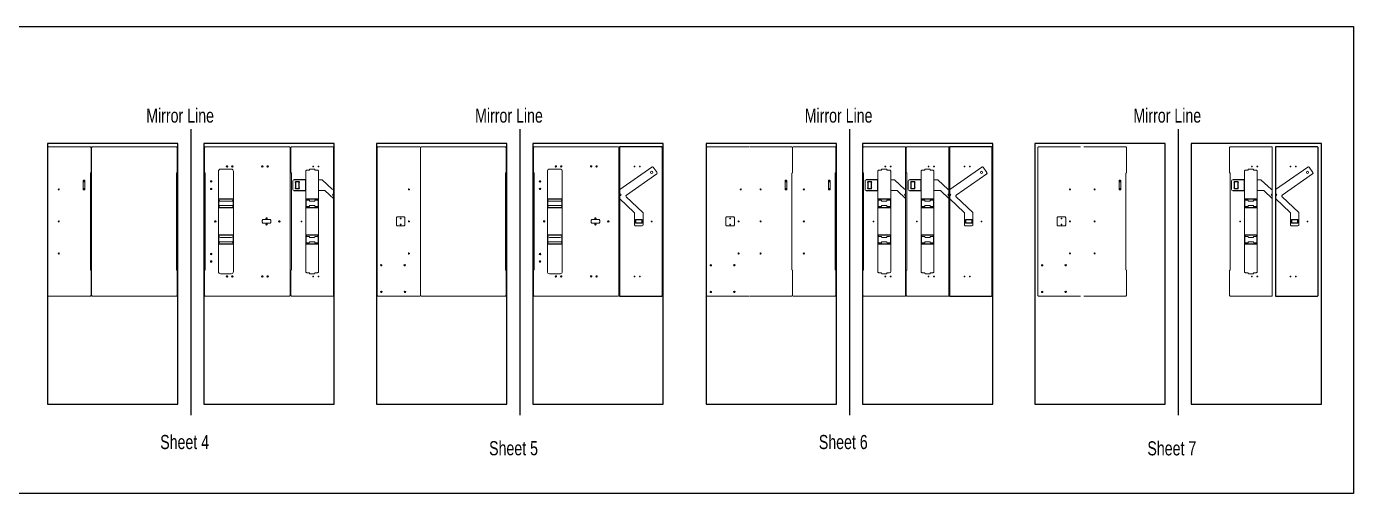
# Model space of a CAD drawing. Header units: millimetres. Extents: x -5 to 21766, y 503 to 12067.
# Drawn here: x 9356 to 21766, y 4643 to 9017 of the extents above; entities that cross this region are included whole.
import ezdxf

# ---------------------------------------------------------------- set-up
doc = ezdxf.new("R2010")
doc.units = ezdxf.units.MM
for name, color, linetype in [('5mm Radius Edge', 1, 'Continuous'), ('CUT THROUGH- Inside Line', 5, 'Continuous'), ('CUT THROUGH- Outside Line', 3, 'Continuous'), ('Fill- 3mm Deep', 191, 'Continuous'), ('FILL- 9mm Deep', 50, 'Continuous'), ('HOLE 14mm Deep', 6, 'Continuous'), ('HOLE 14mm Deep- 10mm dia', 32, 'Continuous'), ('HOLE Thru', 30, 'Continuous'), ('HOLE- 1mm Deep', 54, 'Continuous'), ('PANEL', 40, 'Continuous')]:
    doc.layers.add(name, color=color, linetype=linetype)
doc.styles.add('SLDTEXTSTYLE0', font='TXT', dxfattribs={"width": 0.75})

msp = doc.modelspace()

# ---------------------------------------------------------------- linework, layer by layer
for p, q in [((10893, 8055), (10893, 5375)), ((13969, 8055), (13969, 5375)), ((17052, 8055), (17052, 5375)), ((20126, 8055), (20126, 5375))]:
    msp.add_line(p, q)
msp.add_lwpolyline([(-5, 9017), (21766, 9017), (21766, 4643), (-5, 4643)], close=True)
at = {"layer": '5mm Radius Edge', "linetype": 'Continuous', "lineweight": 15}
for points in [[(9559, 7891), (9949, 7891, -0.414214), (9959, 7881), (9959, 7649, -0.414214), (9956, 7646, 0.414214), (9953, 7643), (9953, 6739, 0.414214), (9956, 6736, -0.414214), (9959, 6733), (9959, 6501, -0.414214), (9949, 6491), (9559, 6491)], [(13035, 6491), (12645, 6491, -0.414214), (12635, 6501), (12635, 7881, -0.414214), (12645, 7891), (13035, 7891)], [(16116, 6491), (15726, 6491, -0.414214), (15716, 6501), (15716, 7881, -0.414214), (15726, 7891), (16116, 7891)], [(16121, 7891), (16511, 7891, -0.414214), (16521, 7881), (16521, 7649, -0.414214), (16518, 7646, 0.414214), (16515, 7643), (16515, 6739, 0.414214), (16518, 6736, -0.414214), (16521, 6733), (16521, 6501, -0.414214), (16511, 6491), (16121, 6491)], [(16526, 7891), (16916, 7891, -0.414214), (16926, 7881), (16926, 7649, -0.414214), (16923, 7646, 0.414214), (16920, 7643), (16920, 6739, 0.414214), (16923, 6736, -0.414214), (16926, 6733), (16926, 6501, -0.414214), (16916, 6491), (16526, 6491)], [(19215, 6491), (18825, 6491, -0.414214), (18815, 6501), (18815, 7881, -0.414214), (18825, 7891), (19215, 7891)], [(19245, 7891), (19635, 7891, -0.414214), (19645, 7881), (19645, 7649, -0.414214), (19642, 7646, 0.414214), (19639, 7643), (19639, 6739, 0.414214), (19642, 6736, -0.414214), (19645, 6733), (19645, 6501, -0.414214), (19635, 6491), (19245, 6491)]]:
    msp.add_lwpolyline(points, format="xyb", dxfattribs=at)
for points in [[(10755, 6491), (9975, 6491, -0.414214), (9965, 6501), (9965, 7881, -0.414214), (9975, 7891), (10755, 7891, -0.414214), (10765, 7881), (10765, 7649, -0.414214), (10762, 7646, 0.414214), (10759, 7643), (10759, 6739, 0.414214), (10762, 6736, -0.414214), (10765, 6733), (10765, 6501, -0.414214)], [(13831, 7891, -0.414214), (13841, 7881), (13841, 7649, -0.414214), (13838, 7646, 0.414214), (13835, 7643), (13835, 6739, 0.414214), (13838, 6736, -0.414214), (13841, 6733), (13841, 6501, -0.414214), (13831, 6491), (13051, 6491, -0.414214), (13041, 6501), (13041, 7881, -0.414214), (13051, 7891)]]:
    msp.add_lwpolyline(points, format="xyb", close=True, dxfattribs=at)
at = {"layer": 'CUT THROUGH- Inside Line', "linetype": 'Continuous', "lineweight": 15}
for points in [[(11291, 7401), (11291, 7661, 0.414214), (11271, 7681), (11171, 7681, 0.414214), (11151, 7661), (11151, 7401, 0.414214), (11171, 7381), (11271, 7381, 0.414214)], [(12087, 7661, 0.414214), (12077, 7671), (12057, 7671, -0.414214), (12052, 7676, 0.414214), (12047, 7681), (12007, 7681, 0.414214), (12002, 7676, -0.414214), (11997, 7671), (11977, 7671, 0.414214), (11967, 7661), (11967, 7401, 0.414214), (11977, 7391), (11997, 7391, -0.414214), (12002, 7386, 0.414214), (12007, 7381), (12047, 7381, 0.414214), (12052, 7386, -0.414214), (12057, 7391), (12077, 7391, 0.414214), (12087, 7401)], [(14367, 7401), (14367, 7661, 0.414214), (14347, 7681), (14247, 7681, 0.414214), (14227, 7661), (14227, 7401, 0.414214), (14247, 7381), (14347, 7381, 0.414214)], [(17438, 7661, 0.414214), (17428, 7671), (17408, 7671, -0.414214), (17403, 7676, 0.414214), (17398, 7681), (17358, 7681, 0.414214), (17353, 7676, -0.414214), (17348, 7671), (17328, 7671, 0.414214), (17318, 7661), (17318, 7401, 0.414214), (17328, 7391), (17348, 7391, -0.414214), (17353, 7386, 0.414214), (17358, 7381), (17398, 7381, 0.414214), (17403, 7386, -0.414214), (17408, 7391), (17428, 7391, 0.414214), (17438, 7401)], [(17843, 7661, 0.414214), (17833, 7671), (17813, 7671, -0.414214), (17808, 7676, 0.414214), (17803, 7681), (17763, 7681, 0.414214), (17758, 7676, -0.414214), (17753, 7671), (17733, 7671, 0.414214), (17723, 7661), (17723, 7401, 0.414214), (17733, 7391), (17753, 7391, -0.414214), (17758, 7386, 0.414214), (17763, 7381), (17803, 7381, 0.414214), (17808, 7386, -0.414214), (17813, 7391), (17833, 7391, 0.414214), (17843, 7401)], [(20867, 7661, 0.414214), (20857, 7671), (20837, 7671, -0.414214), (20832, 7676, 0.414214), (20827, 7681), (20787, 7681, 0.414214), (20782, 7676, -0.414214), (20777, 7671), (20757, 7671, 0.414214), (20747, 7661), (20747, 7401, 0.414214), (20757, 7391), (20777, 7391, -0.414214), (20782, 7386, 0.414214), (20787, 7381), (20827, 7381, 0.414214), (20832, 7386, -0.414214), (20837, 7391), (20857, 7391, 0.414214), (20867, 7401)], [(11151, 7321), (11151, 7061, 0.414214), (11171, 7041), (11271, 7041, 0.414214), (11291, 7061), (11291, 7321, 0.414214), (11271, 7341), (11171, 7341, 0.414214)], [(12087, 7321, 0.414214), (12077, 7331), (12057, 7331, -0.414214), (12052, 7336, 0.414214), (12047, 7341), (12007, 7341, 0.414214), (12002, 7336, -0.414214), (11997, 7331), (11977, 7331, 0.414214), (11967, 7321), (11967, 7061, 0.414214), (11977, 7051), (11997, 7051, -0.414214), (12002, 7046, 0.414214), (12007, 7041), (12047, 7041, 0.414214), (12052, 7046, -0.414214), (12057, 7051), (12077, 7051, 0.414214), (12087, 7061)], [(14227, 7321), (14227, 7061, 0.414214), (14247, 7041), (14347, 7041, 0.414214), (14367, 7061), (14367, 7321, 0.414214), (14347, 7341), (14247, 7341, 0.414214)], [(17438, 7321, 0.414214), (17428, 7331), (17408, 7331, -0.414214), (17403, 7336, 0.414214), (17398, 7341), (17358, 7341, 0.414214), (17353, 7336, -0.414214), (17348, 7331), (17328, 7331, 0.414214), (17318, 7321), (17318, 7061, 0.414214), (17328, 7051), (17348, 7051, -0.414214), (17353, 7046, 0.414214), (17358, 7041), (17398, 7041, 0.414214), (17403, 7046, -0.414214), (17408, 7051), (17428, 7051, 0.414214), (17438, 7061)], [(17843, 7321, 0.414214), (17833, 7331), (17813, 7331, -0.414214), (17808, 7336, 0.414214), (17803, 7341), (17763, 7341, 0.414214), (17758, 7336, -0.414214), (17753, 7331), (17733, 7331, 0.414214), (17723, 7321), (17723, 7061, 0.414214), (17733, 7051), (17753, 7051, -0.414214), (17758, 7046, 0.414214), (17763, 7041), (17803, 7041, 0.414214), (17808, 7046, -0.414214), (17813, 7051), (17833, 7051, 0.414214), (17843, 7061)], [(20867, 7321, 0.414214), (20857, 7331), (20837, 7331, -0.414214), (20832, 7336, 0.414214), (20827, 7341), (20787, 7341, 0.414214), (20782, 7336, -0.414214), (20777, 7331), (20757, 7331, 0.414214), (20747, 7321), (20747, 7061, 0.414214), (20757, 7051), (20777, 7051, -0.414214), (20782, 7046, 0.414214), (20787, 7041), (20827, 7041, 0.414214), (20832, 7046, -0.414214), (20837, 7051), (20857, 7051, 0.414214), (20867, 7061)], [(11291, 6721), (11291, 6981, 0.414214), (11271, 7001), (11171, 7001, 0.414214), (11151, 6981), (11151, 6721, 0.414214), (11171, 6701), (11271, 6701, 0.414214)], [(12087, 6981, 0.414214), (12077, 6991), (12057, 6991, -0.414214), (12052, 6996, 0.414214), (12047, 7001), (12007, 7001, 0.414214), (12002, 6996, -0.414214), (11997, 6991), (11977, 6991, 0.414214), (11967, 6981), (11967, 6721, 0.414214), (11977, 6711), (11997, 6711, -0.414214), (12002, 6706, 0.414214), (12007, 6701), (12047, 6701, 0.414214), (12052, 6706, -0.414214), (12057, 6711), (12077, 6711, 0.414214), (12087, 6721)], [(14367, 6721), (14367, 6981, 0.414214), (14347, 7001), (14247, 7001, 0.414214), (14227, 6981), (14227, 6721, 0.414214), (14247, 6701), (14347, 6701, 0.414214)], [(17438, 6981, 0.414214), (17428, 6991), (17408, 6991, -0.414214), (17403, 6996, 0.414214), (17398, 7001), (17358, 7001, 0.414214), (17353, 6996, -0.414214), (17348, 6991), (17328, 6991, 0.414214), (17318, 6981), (17318, 6721, 0.414214), (17328, 6711), (17348, 6711, -0.414214), (17353, 6706, 0.414214), (17358, 6701), (17398, 6701, 0.414214), (17403, 6706, -0.414214), (17408, 6711), (17428, 6711, 0.414214), (17438, 6721)], [(17843, 6981, 0.414214), (17833, 6991), (17813, 6991, -0.414214), (17808, 6996, 0.414214), (17803, 7001), (17763, 7001, 0.414214), (17758, 6996, -0.414214), (17753, 6991), (17733, 6991, 0.414214), (17723, 6981), (17723, 6721, 0.414214), (17733, 6711), (17753, 6711, -0.414214), (17758, 6706, 0.414214), (17763, 6701), (17803, 6701, 0.414214), (17808, 6706, -0.414214), (17813, 6711), (17833, 6711, 0.414214), (17843, 6721)], [(20867, 6981, 0.414214), (20857, 6991), (20837, 6991, -0.414214), (20832, 6996, 0.414214), (20827, 7001), (20787, 7001, 0.414214), (20782, 6996, -0.414214), (20777, 6991), (20757, 6991, 0.414214), (20747, 6981), (20747, 6721, 0.414214), (20757, 6711), (20777, 6711, -0.414214), (20782, 6706, 0.414214), (20787, 6701), (20827, 6701, 0.414214), (20832, 6706, -0.414214), (20837, 6711), (20857, 6711, 0.414214), (20867, 6721)]]:
    msp.add_lwpolyline(points, format="xyb", close=True, dxfattribs=at)
at = {"layer": 'CUT THROUGH- Inside Line'}
for points in [[(11872, 7555), (11872, 7507, 1), (11872, 7501), (11907, 7501, 1), (11907, 7507), (11907, 7555, 1), (11907, 7561), (11872, 7561, 1)], [(17223, 7555), (17223, 7507, 1), (17223, 7501), (17258, 7501, 1), (17258, 7507), (17258, 7555, 1), (17258, 7561), (17223, 7561, 1)], [(17628, 7555), (17628, 7507, 1), (17628, 7501), (17663, 7501, 1), (17663, 7507), (17663, 7555, 1), (17663, 7561), (17628, 7561, 1)], [(20652, 7555), (20652, 7507, 1), (20652, 7501), (20687, 7501, 1), (20687, 7507), (20687, 7555, 1), (20687, 7561), (20652, 7561, 1)], [(15110, 7203), (15110, 7180, -1), (15110, 7174), (15055, 7174, -1), (15055, 7180), (15055, 7203, -1), (15055, 7209), (15110, 7209, -1)], [(18196, 7203), (18196, 7180, -1), (18196, 7174), (18141, 7174, -1), (18141, 7180), (18141, 7203, -1), (18141, 7209), (18196, 7209, -1)], [(21244, 7203), (21244, 7180, -1), (21244, 7174), (21189, 7174, -1), (21189, 7180), (21189, 7203, -1), (21189, 7209), (21244, 7209, -1)]]:
    msp.add_lwpolyline(points, format="xyb", close=True, dxfattribs=at)
at = {"layer": 'CUT THROUGH- Inside Line', "linetype": 'Continuous', "lineweight": 15}
for centre in [(15203, 7651), (18288, 7651), (21337, 7651)]:
    msp.add_circle(centre, 10, dxfattribs=at)
at = {"layer": 'CUT THROUGH- Outside Line', "linetype": 'Continuous', "lineweight": 15}
for points in [[(11021, 7649), (11021, 7881, -0.414214), (11031, 7891), (11811, 7891, -0.414214), (11821, 7881), (11821, 6501, -0.414214), (11811, 6491), (11031, 6491, -0.414214), (11021, 6501), (11021, 6733, -0.414214), (11024, 6736, 0.414214), (11027, 6739), (11027, 7643, 0.414214), (11024, 7646, -0.414214)], [(11830, 7646, -0.414214), (11827, 7649), (11827, 7881, -0.414214), (11837, 7891), (12227, 7891), (12227, 7451, 1), (12227, 7431), (12227, 6491), (11837, 6491, -0.414214), (11827, 6501), (11827, 6733, -0.414214), (11830, 6736, 0.414214), (11833, 6739), (11833, 7643, 0.414214)], [(14097, 7649), (14097, 7881, -0.414214), (14107, 7891), (14887, 7891, -0.414214), (14897, 7881), (14897, 6501, -0.414214), (14887, 6491), (14107, 6491, -0.414214), (14097, 6501), (14097, 6733, -0.414214), (14100, 6736, 0.414214), (14103, 6739), (14103, 7643, 0.414214), (14100, 7646, -0.414214)], [(17178, 7881, -0.414214), (17188, 7891), (17578, 7891), (17578, 7451, 1), (17578, 7431), (17578, 6491), (17188, 6491, -0.414214), (17178, 6501), (17178, 6733, -0.414214), (17181, 6736, 0.414214), (17184, 6739), (17184, 7643, 0.414214), (17181, 7646, -0.414214), (17178, 7649)], [(17586, 7646, -0.414214), (17583, 7649), (17583, 7881, -0.414214), (17593, 7891), (17983, 7891), (17983, 7451, 1), (17983, 7431), (17983, 6491), (17593, 6491, -0.414214), (17583, 6501), (17583, 6733, -0.414214), (17586, 6736, 0.414214), (17589, 6739), (17589, 7643, 0.414214)], [(20607, 7881, -0.414214), (20617, 7891), (21007, 7891), (21007, 7451, 1), (21007, 7431), (21007, 6491), (20617, 6491, -0.414214), (20607, 6501), (20607, 6733, -0.414214), (20610, 6736, 0.414214), (20613, 6739), (20613, 7643, 0.414214), (20610, 7646, -0.414214), (20607, 7649)]]:
    msp.add_lwpolyline(points, format="xyb", close=True, dxfattribs=at)
at = {"layer": 'CUT THROUGH- Outside Line'}
for points in [[(14903, 7891), (14903, 7451, -1), (14903, 7431), (14903, 6491), (15293, 6491, 0.414214), (15303, 6501), (15303, 7881, 0.414214), (15293, 7891)], [(17988, 7891), (17988, 7451, -1), (17988, 7431), (17988, 6491), (18378, 6491, 0.414214), (18388, 6501), (18388, 7881, 0.414214), (18378, 7891)], [(21437, 7881, 0.414214), (21427, 7891), (21037, 7891), (21037, 7451, -1), (21037, 7431), (21037, 6491), (21427, 6491, 0.414214), (21437, 6501)]]:
    msp.add_lwpolyline(points, format="xyb", close=True, dxfattribs=at)
at = {"layer": 'Fill- 3mm Deep', "linetype": 'Continuous', "lineweight": 15}
for p, q in [((12825, 7234), (12885, 7234)), ((15906, 7234), (15966, 7234)), ((19005, 7234), (19065, 7234)), ((12825, 7149), (12885, 7149)), ((15906, 7149), (15966, 7149)), ((19005, 7149), (19065, 7149))]:
    msp.add_line(p, q, dxfattribs=at)
for points in [[(9902, 7491), (9902, 7571, 0.414214), (9897, 7577), (9892, 7577, 0.414214), (9886, 7571), (9886, 7491, 0.414214), (9892, 7486), (9897, 7486, 0.414214)], [(16467, 7491), (16467, 7571, 0.414214), (16461, 7577), (16456, 7577, 0.414214), (16451, 7571), (16451, 7491, 0.414214), (16456, 7486), (16461, 7486, 0.414214)], [(16872, 7491), (16872, 7571, 0.414214), (16866, 7577), (16861, 7577, 0.414214), (16856, 7571), (16856, 7491, 0.414214), (16861, 7486), (16866, 7486, 0.414214)], [(19590, 7491), (19590, 7571, 0.414214), (19585, 7577), (19580, 7577, 0.414214), (19574, 7571), (19574, 7491, 0.414214), (19580, 7486), (19585, 7486, 0.414214)]]:
    msp.add_lwpolyline(points, format="xyb", close=True, dxfattribs=at)
for points in [[(12825, 7234, 0.414214), (12815, 7224), (12815, 7159, 0.414214), (12825, 7149)], [(12885, 7234, -0.414214), (12895, 7224), (12895, 7159, -0.414214), (12885, 7149)], [(15906, 7234, 0.414214), (15896, 7224), (15896, 7159, 0.414214), (15906, 7149)], [(15966, 7234, -0.414214), (15976, 7224), (15976, 7159, -0.414214), (15966, 7149)], [(19005, 7234, 0.414214), (18995, 7224), (18995, 7159, 0.414214), (19005, 7149)], [(19065, 7234, -0.414214), (19075, 7224), (19075, 7159, -0.414214), (19065, 7149)]]:
    msp.add_lwpolyline(points, format="xyb", dxfattribs=at)
at = {"layer": 'FILL- 9mm Deep', "linetype": 'Continuous', "lineweight": 15}
for p, q in [((15253, 7649), (15218, 7699)), ((18338, 7649), (18304, 7699)), ((21387, 7649), (21353, 7699)), ((11847, 7571), (11847, 7491)), ((17198, 7571), (17198, 7491)), ((17603, 7571), (17603, 7491)), ((20627, 7571), (20627, 7491)), ((11571, 7174), (11631, 7174)), ((14647, 7174), (14707, 7174)), ((15113, 7149), (15053, 7149)), ((18198, 7149), (18138, 7149)), ((21247, 7149), (21187, 7149))]:
    msp.add_line(p, q, dxfattribs=at)
for points in [[(15204, 7701), (14904, 7491, -0.038643), (14903, 7490), (14903, 7405), (15040, 7276, -0.205944), (15043, 7268), (15043, 7159, 0.414214), (15053, 7149)], [(18290, 7701), (17990, 7491, -0.038643), (17988, 7490), (17988, 7405), (18125, 7276, -0.205944), (18128, 7268), (18128, 7159, 0.414214), (18138, 7149)], [(21339, 7701), (21038, 7491, -0.038643), (21037, 7490), (21037, 7405), (21174, 7276, -0.205944), (21177, 7268), (21177, 7159, 0.414214), (21187, 7149)], [(15250, 7636), (14967, 7437, 0.4746), (14965, 7422), (15120, 7276, -0.205944), (15123, 7268), (15123, 7159)], [(18336, 7636), (18052, 7437, 0.4746), (18051, 7422), (18205, 7276, -0.205944), (18208, 7268), (18208, 7159)], [(21384, 7636), (21101, 7437, 0.4746), (21100, 7422), (21254, 7276, -0.205944), (21257, 7268), (21257, 7159)], [(11571, 7174, -0.414214), (11561, 7184), (11561, 7199, -0.414214), (11571, 7209), (11631, 7209, -0.414214), (11641, 7199), (11641, 7184, -0.414214), (11631, 7174)], [(14647, 7174, -0.414214), (14637, 7184), (14637, 7199, -0.414214), (14647, 7209), (14707, 7209, -0.414214), (14717, 7199), (14717, 7184, -0.414214), (14707, 7174)]]:
    msp.add_lwpolyline(points, format="xyb", dxfattribs=at)
at = {"layer": 'FILL- 9mm Deep'}
for points in [[(11857, 7481), (11967, 7481), (11967, 7581), (11857, 7581)], [(17208, 7481), (17318, 7481), (17318, 7581), (17208, 7581)], [(17613, 7481), (17723, 7481), (17723, 7581), (17613, 7581)], [(20637, 7481), (20747, 7481), (20747, 7581), (20637, 7581)]]:
    msp.add_lwpolyline(points, dxfattribs=at)
at = {"layer": 'FILL- 9mm Deep', "linetype": 'Continuous', "lineweight": 15}
for points in [[(12227, 7490, -0.313343), (12215, 7492), (12124, 7578, 0.191899), (12117, 7581), (12087, 7581), (12087, 7481), (12143, 7481, -0.191899), (12150, 7478), (12227, 7405)], [(17578, 7490, -0.313343), (17567, 7492), (17476, 7578, 0.191899), (17469, 7581), (17438, 7581), (17438, 7481), (17494, 7481, -0.191899), (17501, 7478), (17578, 7405)], [(17983, 7490, -0.313343), (17972, 7492), (17881, 7578, 0.191899), (17874, 7581), (17843, 7581), (17843, 7481), (17899, 7481, -0.191899), (17906, 7478), (17983, 7405)], [(21007, 7490, -0.313343), (20996, 7492), (20904, 7578, 0.191899), (20897, 7581), (20867, 7581), (20867, 7481), (20923, 7481, -0.191899), (20930, 7478), (21007, 7405)]]:
    msp.add_lwpolyline(points, format="xyb", close=True, dxfattribs=at)
at = {"layer": 'FILL- 9mm Deep'}
for points in [[(11151, 7321), (11291, 7321), (11291, 7401), (11151, 7401)], [(11967, 7321), (12087, 7321), (12087, 7401), (11967, 7401)], [(14227, 7321), (14367, 7321), (14367, 7401), (14227, 7401)], [(17318, 7321), (17438, 7321), (17438, 7401), (17318, 7401)], [(17723, 7321), (17843, 7321), (17843, 7401), (17723, 7401)], [(20747, 7321), (20867, 7321), (20867, 7401), (20747, 7401)], [(11151, 6981), (11291, 6981), (11291, 7061), (11151, 7061)], [(11967, 6981), (12087, 6981), (12087, 7061), (11967, 7061)], [(14227, 6981), (14367, 6981), (14367, 7061), (14227, 7061)], [(17318, 6981), (17438, 6981), (17438, 7061), (17318, 7061)], [(17723, 6981), (17843, 6981), (17843, 7061), (17723, 7061)], [(20747, 6981), (20867, 6981), (20867, 7061), (20747, 7061)]]:
    msp.add_lwpolyline(points, close=True, dxfattribs=at)
at = {"layer": 'FILL- 9mm Deep', "linetype": 'Continuous', "lineweight": 15}
for centre, start, end in [((15210, 7693), 34.992, 124.992), ((18296, 7693), 34.992, 124.992), ((21344, 7693), 34.992, 124.992), ((11857, 7571), 90, 180), ((15244, 7644), 304.992, 34.992), ((17208, 7571), 90, 180), ((17613, 7571), 90, 180), ((18330, 7644), 304.992, 34.992), ((20637, 7571), 90, 180), ((21379, 7644), 304.992, 34.992), ((11857, 7491), 180, 270), ((17208, 7491), 180, 270), ((17613, 7491), 180, 270), ((20637, 7491), 180, 270), ((15113, 7159), 270, 0), ((18198, 7159), 270, 0), ((21247, 7159), 270, 0)]:
    msp.add_arc(centre, 10, start, end, dxfattribs=at)
at = {"layer": 'HOLE 14mm Deep', "linetype": 'Continuous', "lineweight": 15}
for centre, radius in [((11231, 7706), 4.5), ((11281, 7706), 4.5), ((11561, 7706), 4.5), ((11611, 7706), 4.5), ((14307, 7706), 4.5), ((14357, 7706), 4.5), ((14637, 7706), 4.5), ((14687, 7706), 4.5), ((11083, 7566), 4.5), ((14159, 7566), 4.5), ((11083, 7496), 4.5), ((14159, 7496), 4.5), ((19115, 7491), 4.75), ((19345, 7491), 4.75), ((11601, 7219), 4.5), ((14677, 7219), 4.5), ((11121, 7191), 4.5), ((11601, 7163), 4.5), ((11721, 7191), 4.5), ((14197, 7191), 4.5), ((14677, 7163), 4.5), ((14797, 7191), 4.5), ((19115, 7191), 4.75), ((19345, 7191), 4.75), ((11083, 6886), 4.5), ((14159, 6886), 4.5), ((19115, 6891), 4.75), ((19345, 6891), 4.75), ((11083, 6816), 4.5), ((12673, 6781), 4.5), ((12893, 6781), 4.5), ((14159, 6816), 4.5), ((15756, 6781), 4.5), ((15976, 6781), 4.5), ((18855, 6781), 4.5), ((19075, 6781), 4.5), ((11231, 6676), 4.5), ((11281, 6676), 4.5), ((11561, 6676), 4.5), ((11611, 6676), 4.5), ((14307, 6676), 4.5), ((14357, 6676), 4.5), ((14637, 6676), 4.5), ((14687, 6676), 4.5), ((12675, 6531), 4.5), ((12895, 6531), 4.5), ((15756, 6531), 4.5), ((15976, 6531), 4.5), ((18855, 6531), 4.5), ((19075, 6531), 4.5)]:
    msp.add_circle(centre, radius, dxfattribs=at)
at = {"layer": 'HOLE 14mm Deep- 10mm dia', "linetype": 'Continuous', "lineweight": 15}
for centre in [(9657, 7491), (12933, 7491), (16036, 7491), (16221, 7491), (16626, 7491), (9657, 7191), (12933, 7191), (16016, 7191), (16221, 7191), (16626, 7191), (9657, 6891), (12933, 6891), (16016, 6891), (16221, 6891), (16626, 6891)]:
    msp.add_circle(centre, 5, dxfattribs=at)
at = {"layer": 'HOLE Thru', "linetype": 'Continuous', "lineweight": 15}
for centre in [(12037, 7706), (12087, 7706), (15043, 7706), (15093, 7706), (17388, 7706), (17438, 7706), (17793, 7706), (17843, 7706), (18128, 7706), (18178, 7706), (20817, 7706), (20867, 7706), (21177, 7706), (21227, 7706), (9894, 7566), (9894, 7496), (16459, 7566), (16459, 7496), (16864, 7566), (16864, 7496), (19582, 7566), (19582, 7496), (12855, 7219), (15936, 7219), (19035, 7219), (11927, 7191), (12855, 7163), (15203, 7191), (15936, 7163), (17278, 7191), (17683, 7191), (18288, 7191), (19035, 7163), (20707, 7191), (21337, 7191), (12037, 6676), (12087, 6676), (15043, 6676), (15093, 6676), (17388, 6676), (17438, 6676), (17793, 6676), (17843, 6676), (18128, 6676), (18178, 6676), (20817, 6676), (20867, 6676), (21177, 6676), (21227, 6676)]:
    msp.add_circle(centre, 3.5, dxfattribs=at)
at = {"layer": 'HOLE- 1mm Deep', "linetype": 'Continuous', "lineweight": 15}
for centre in [(11231, 7706), (11281, 7706), (11561, 7706), (11611, 7706), (14307, 7706), (14357, 7706), (14637, 7706), (14687, 7706), (11083, 7566), (14159, 7566), (11083, 7496), (14159, 7496), (11121, 7191), (11601, 7219), (11721, 7191), (14197, 7191), (14677, 7219), (14797, 7191), (11601, 7163), (14677, 7163), (11083, 6886), (14159, 6886), (11083, 6816), (12673, 6781), (12893, 6781), (14159, 6816), (15756, 6781), (15976, 6781), (18855, 6781), (19075, 6781), (11231, 6676), (11281, 6676), (11561, 6676), (11611, 6676), (14307, 6676), (14357, 6676), (14637, 6676), (14687, 6676), (12675, 6531), (12895, 6531), (15756, 6531), (15976, 6531), (18855, 6531), (19075, 6531)]:
    msp.add_circle(centre, 7, dxfattribs=at)
at = {"layer": 'PANEL'}
for points in [[(9552, 5481), (10772, 5481), (10772, 7921), (9552, 7921)], [(11014, 5481), (12234, 5481), (12234, 7921), (11014, 7921)], [(12628, 5481), (13848, 5481), (13848, 7921), (12628, 7921)], [(14090, 5481), (15310, 5481), (15310, 7921), (14090, 7921)], [(15711, 5481), (16931, 5481), (16931, 7921), (15711, 7921)], [(17173, 5481), (18393, 5481), (18393, 7921), (17173, 7921)], [(18785, 5481), (20005, 5481), (20005, 7921), (18785, 7921)], [(20247, 5481), (21467, 5481), (21467, 7921), (20247, 7921)]]:
    msp.add_lwpolyline(points, close=True, dxfattribs=at)

# ---------------------------------------------------------------- texts
at = {"linetype": 'Continuous', "lineweight": 0, "attachment_point": 1, "style": 'SLDTEXTSTYLE0'}
for s, insert, char_height in [('Mirror Line', (10475, 8249), 132.29), ('Mirror Line', (13551, 8249), 132.29), ('Mirror Line', (16634, 8249), 132.29), ('Mirror Line', (19708, 8249), 132.29), ('Sheet 4', (10606, 5191), 132.3), ('Sheet 5', (13682, 5133), 132.3), ('Sheet 6', (16766, 5191), 132.3), ('Sheet 7', (19839, 5132), 132.3)]:
    msp.add_mtext(s, dxfattribs=dict(at, insert=insert, char_height=char_height))

doc.saveas('drawing.dxf')
